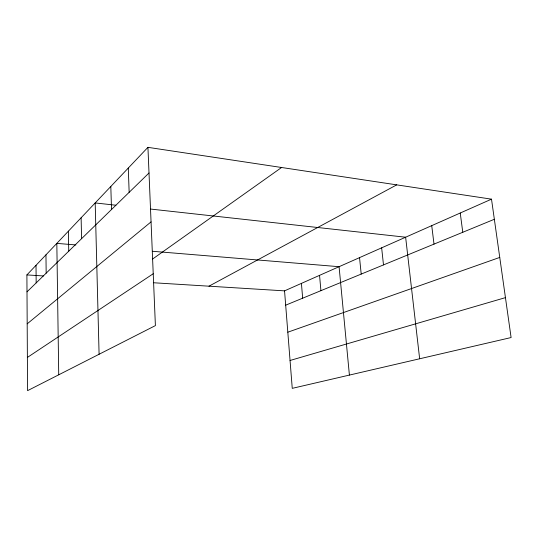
<?xml version="1.0" encoding="UTF-8"?>
<svg xmlns="http://www.w3.org/2000/svg" width="538" height="538" viewBox="0 0 538 538"><rect width="100%" height="100%" fill="white"/><g stroke="black" fill="none" stroke-linecap="round" stroke-linejoin="round"><path stroke-width="0.81" d="M147.937 147.338L155.401 325.604L27.572 390.662L26.9 274.918L147.937 147.338L491.503 199.161L511.1 337.548L292.255 388.349L284.548 290.863L491.503 199.161M27.001 291.845L149.006 172.987M27.182 323.849L151.057 221.878M152.409 259.168L281.576 167.5M27.377 357.44L153.229 273.748M208.966 286.182L396.701 184.864M285.678 305.18L494.348 219.275M287.817 332.195L499.755 257.426M290.049 360.473L505.444 297.628M26.9 274.918L43.491 275.947M153.733 282.766L284.548 290.863M75.838 244.945L56.826 243.378L58.729 374.804M152.341 251.266L339.081 266.7L349.404 375.08M115.912 205.227L95.186 202.94L99.093 354.26M150.727 209.074L405.632 237.211L419.647 358.779M460.239 213.014L462.781 232.275M431.732 225.644L434.005 244.118M381.65 247.836L383.493 264.911M359.539 257.635L361.206 274.084M319.552 275.355L320.924 290.668M301.421 283.385L302.665 298.186M128.279 168.058L129.154 192.328M110.815 186.471L111.514 209.511M81.117 217.769L81.574 238.677M68.393 231.185L68.75 251.172M45.959 254.83L46.167 273.169M36.019 265.308L36.167 282.907"/></g></svg>
